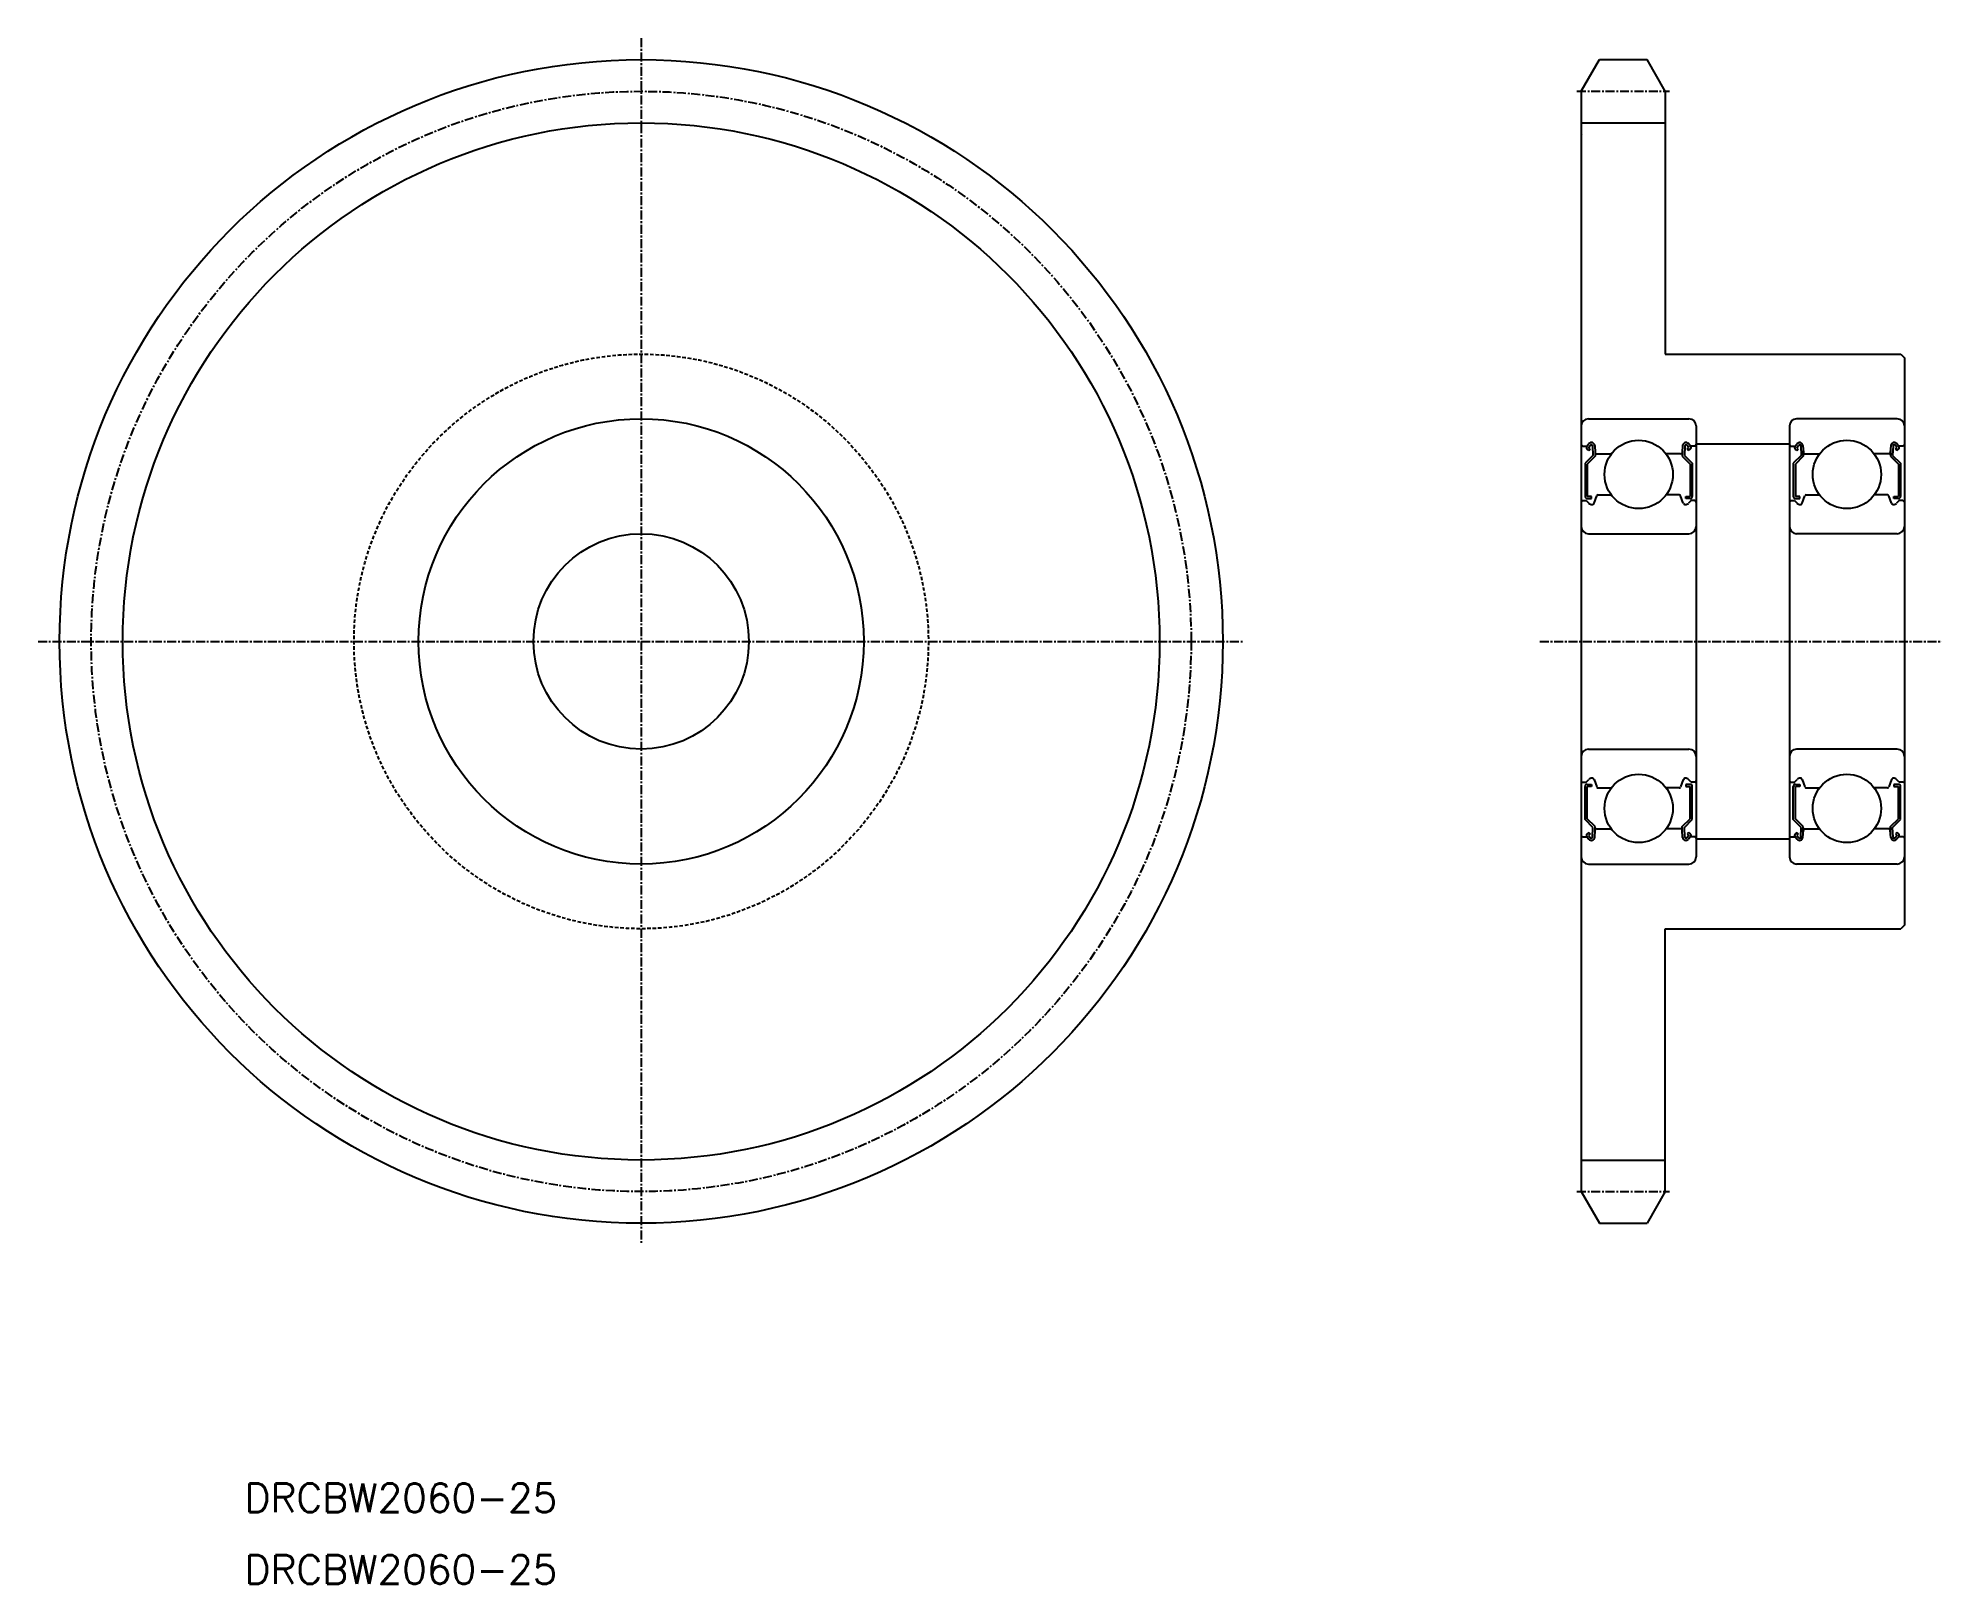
# Model space of a CAD drawing. Extents: x 0 to 265, y 0 to 215.
import ezdxf

# ---------------------------------------------------------------- set-up
doc = ezdxf.new("R2010")
doc.units = 0
doc.linetypes.add('CENTER', pattern=[2, 1.25, -0.25, 0.25, -0.25])
doc.linetypes.add('DASHED', pattern=[0.75, 0.5, -0.25])
doc.layers.get('0').update_dxf_attribs({"linetype": 'CONTINUOUS'})
doc.layers.add('CENTER', color=1, linetype='CENTER')
doc.styles.get("Standard").update_dxf_attribs({"font": 'txt', "bigfont": 'BIGFONT'})

msp = doc.modelspace()

# ---------------------------------------------------------------- linework, layer by layer
at = {"color": 7, "linetype": 'CONTINUOUS'}
for p, q in [((214.93, 207.82), (217.47, 212.22)), ((217.47, 212.22), (224.09, 212.22)), ((226.63, 207.82), (224.09, 212.22)), ((214.93, 207.82), (214.93, 54.62)), ((226.63, 207.82), (226.63, 171.22)), ((214.93, 203.42), (226.63, 203.42)), ((226.63, 171.22), (259.43, 171.22)), ((259.43, 171.22), (259.93, 170.72)), ((259.93, 170.72), (259.93, 91.72)), ((215.93, 162.22), (229.93, 162.22)), ((258.93, 162.22), (244.93, 162.22)), ((214.93, 161.22), (214.93, 101.22)), ((230.93, 161.22), (230.93, 101.22)), ((243.93, 161.22), (243.93, 101.22)), ((259.93, 161.22), (259.93, 101.22)), ((215.13, 158.42), (215.71, 158.42)), ((216.56, 157.13), (215.46, 156.03)), ((215.71, 158.42), (215.99, 158.76)), ((215.97, 157.81), (215.74, 158)), ((216.86, 157), (215.76, 155.9)), ((215.94, 158.23), (216.22, 158.57)), ((216.16, 158.04), (215.94, 158.23)), ((215.97, 157.81), (216.16, 158.04)), ((216.5, 158.47), (216.56, 157.13)), ((216.8, 158.5), (216.89, 157.51)), ((216.86, 157.85), (216.86, 157)), ((217.08, 157.32), (219.11, 157.32)), ((228.77, 157.32), (226.74, 157.32)), ((229.05, 158.5), (228.97, 157.51)), ((229, 157.85), (229, 157)), ((229, 157), (230.1, 155.9)), ((229.35, 158.47), (229.3, 157.13)), ((229.3, 157.13), (230.4, 156.03)), ((229.92, 158.23), (229.63, 158.57)), ((229.69, 158.04), (229.92, 158.23)), ((229.88, 157.81), (229.69, 158.04)), ((230.15, 158.42), (229.86, 158.76)), ((229.88, 157.81), (230.11, 158)), ((230.73, 158.42), (230.15, 158.42)), ((230.93, 158.72), (243.93, 158.72)), ((244.13, 158.42), (244.71, 158.42)), ((245.56, 157.13), (244.46, 156.03)), ((244.71, 158.42), (244.99, 158.76)), ((244.97, 157.81), (244.74, 158)), ((245.86, 157), (244.76, 155.9)), ((244.94, 158.23), (245.22, 158.57)), ((245.16, 158.04), (244.94, 158.23)), ((244.97, 157.81), (245.16, 158.04)), ((245.5, 158.47), (245.56, 157.13)), ((245.8, 158.5), (245.89, 157.51)), ((245.86, 157.85), (245.86, 157)), ((246.08, 157.32), (248.11, 157.32)), ((257.77, 157.32), (255.74, 157.32)), ((258.05, 158.5), (257.97, 157.51)), ((258, 157.85), (258, 157)), ((258, 157), (259.1, 155.9)), ((258.35, 158.47), (258.3, 157.13)), ((258.3, 157.13), (259.4, 156.03)), ((258.92, 158.23), (258.63, 158.57)), ((258.69, 158.04), (258.92, 158.23)), ((258.88, 157.81), (258.69, 158.04)), ((259.15, 158.42), (258.86, 158.76)), ((258.88, 157.81), (259.11, 158)), ((259.73, 158.42), (259.15, 158.42)), ((215.46, 156.03), (215.46, 151.42)), ((215.76, 155.9), (215.76, 151.42)), ((230.1, 155.9), (230.1, 151.42)), ((230.4, 156.03), (230.4, 151.42)), ((244.46, 156.03), (244.46, 151.42)), ((244.76, 155.9), (244.76, 151.42)), ((259.1, 155.9), (259.1, 151.42)), ((259.4, 156.03), (259.4, 151.42)), ((216.38, 151.42), (215.76, 151.42)), ((216.38, 151.12), (216.38, 151.42)), ((216.71, 150.47), (217.08, 151.49)), ((217.27, 151.62), (219.11, 151.62)), ((228.58, 151.62), (226.74, 151.62)), ((229.14, 150.47), (228.77, 151.49)), ((229.48, 151.42), (230.1, 151.42)), ((229.48, 151.12), (229.48, 151.42)), ((245.38, 151.42), (244.76, 151.42)), ((245.38, 151.12), (245.38, 151.42)), ((245.71, 150.47), (246.08, 151.49)), ((246.27, 151.62), (248.11, 151.62)), ((257.58, 151.62), (255.74, 151.62)), ((258.14, 150.47), (257.77, 151.49)), ((258.48, 151.42), (259.1, 151.42)), ((258.48, 151.12), (258.48, 151.42)), ((215.13, 150.82), (215.63, 150.82)), ((215.63, 150.82), (216, 150.45)), ((215.76, 151.12), (216.38, 151.12)), ((230.1, 151.12), (229.48, 151.12)), ((230.23, 150.82), (229.85, 150.45)), ((230.73, 150.82), (230.23, 150.82)), ((244.13, 150.82), (244.63, 150.82)), ((244.63, 150.82), (245, 150.45)), ((244.76, 151.12), (245.38, 151.12)), ((259.1, 151.12), (258.48, 151.12)), ((259.23, 150.82), (258.85, 150.45)), ((259.73, 150.82), (259.23, 150.82)), ((215.93, 146.22), (229.93, 146.22)), ((258.93, 146.22), (244.93, 146.22)), ((215.93, 116.22), (229.93, 116.22)), ((258.93, 116.22), (244.93, 116.22)), ((215.13, 111.62), (215.63, 111.62)), ((215.63, 111.62), (216, 112)), ((216.71, 111.98), (217.08, 110.96)), ((229.14, 111.98), (228.77, 110.96)), ((228.96, 111.47), (228.96, 111.47)), ((229.05, 111.72), (229.05, 111.72)), ((230.23, 111.62), (229.85, 112)), ((230.73, 111.62), (230.23, 111.62)), ((244.13, 111.62), (244.63, 111.62)), ((244.63, 111.62), (245, 112)), ((245.71, 111.98), (246.08, 110.96)), ((245.8, 111.72), (245.8, 111.72)), ((245.89, 111.47), (245.89, 111.47)), ((258.14, 111.98), (257.77, 110.96)), ((259.23, 111.62), (258.85, 112)), ((259.73, 111.62), (259.23, 111.62)), ((215.46, 106.42), (215.46, 111.02)), ((215.76, 111.32), (216.38, 111.32)), ((215.76, 106.54), (215.76, 111.02)), ((216.38, 111.02), (215.76, 111.02)), ((216.38, 111.32), (216.38, 111.02)), ((217.27, 110.82), (219.11, 110.82)), ((228.58, 110.82), (226.74, 110.82)), ((230.1, 111.32), (229.48, 111.32)), ((229.48, 111.32), (229.48, 111.02)), ((229.48, 111.02), (230.1, 111.02)), ((230.1, 106.54), (230.1, 111.02)), ((230.4, 106.42), (230.4, 111.02)), ((244.46, 106.42), (244.46, 111.02)), ((244.76, 111.32), (245.38, 111.32)), ((244.76, 106.54), (244.76, 111.02)), ((245.38, 111.02), (244.76, 111.02)), ((245.38, 111.32), (245.38, 111.02)), ((246.27, 110.82), (248.11, 110.82)), ((257.58, 110.82), (255.74, 110.82)), ((259.1, 111.32), (258.48, 111.32)), ((258.48, 111.32), (258.48, 111.02)), ((258.48, 111.02), (259.1, 111.02)), ((259.1, 106.54), (259.1, 111.02)), ((259.4, 106.42), (259.4, 111.02)), ((216.56, 105.32), (215.46, 106.42)), ((216.86, 105.44), (215.76, 106.54)), ((229, 105.44), (230.1, 106.54)), ((229.3, 105.32), (230.4, 106.42)), ((245.56, 105.32), (244.46, 106.42)), ((245.86, 105.44), (244.76, 106.54)), ((258, 105.44), (259.1, 106.54)), ((258.3, 105.32), (259.4, 106.42)), ((215.13, 104.02), (215.71, 104.02)), ((215.71, 104.02), (215.99, 103.69)), ((215.97, 104.64), (215.74, 104.45)), ((216.16, 104.41), (215.94, 104.22)), ((215.94, 104.22), (216.22, 103.88)), ((215.97, 104.64), (216.16, 104.41)), ((216.5, 103.98), (216.56, 105.32)), ((216.8, 103.94), (216.89, 104.94)), ((216.86, 104.6), (216.86, 105.44)), ((217.08, 105.12), (219.11, 105.12)), ((228.77, 105.12), (226.74, 105.12)), ((229.05, 103.94), (228.97, 104.94)), ((229, 104.6), (229, 105.44)), ((229.35, 103.98), (229.3, 105.32)), ((229.92, 104.22), (229.63, 103.88)), ((229.88, 104.64), (229.69, 104.41)), ((229.69, 104.41), (229.92, 104.22)), ((230.15, 104.02), (229.86, 103.69)), ((229.88, 104.64), (230.11, 104.45)), ((230.73, 104.02), (230.15, 104.02)), ((230.93, 103.72), (243.93, 103.72)), ((244.13, 104.02), (244.71, 104.02)), ((244.71, 104.02), (244.99, 103.69)), ((244.97, 104.64), (244.74, 104.45)), ((245.16, 104.41), (244.94, 104.22)), ((244.94, 104.22), (245.22, 103.88)), ((244.97, 104.64), (245.16, 104.41)), ((245.5, 103.98), (245.56, 105.32)), ((245.8, 103.94), (245.89, 104.94)), ((245.86, 104.6), (245.86, 105.44)), ((246.08, 105.12), (248.11, 105.12)), ((257.77, 105.12), (255.74, 105.12)), ((258.05, 103.94), (257.97, 104.94)), ((258, 104.6), (258, 105.44)), ((258.35, 103.98), (258.3, 105.32)), ((258.92, 104.22), (258.63, 103.88)), ((258.88, 104.64), (258.69, 104.41)), ((258.69, 104.41), (258.92, 104.22)), ((259.15, 104.02), (258.86, 103.69)), ((258.88, 104.64), (259.11, 104.45)), ((259.73, 104.02), (259.15, 104.02)), ((215.93, 100.22), (229.93, 100.22)), ((258.93, 100.22), (244.93, 100.22)), ((226.63, 91.22), (259.43, 91.22)), ((226.63, 54.62), (226.63, 91.22)), ((259.93, 91.72), (259.43, 91.22)), ((214.93, 59.02), (226.63, 59.02)), ((214.93, 54.62), (217.47, 50.22)), ((226.63, 54.62), (224.09, 50.22)), ((217.47, 50.22), (224.09, 50.22))]:
    msp.add_line(p, q, dxfattribs=at)
at = {"color": 3, "linetype": 'CONTINUOUS'}
msp.add_line((214.93, 201.72), (215.07, 201.87), dxfattribs=at)
at = {"color": 7, "linetype": 'CONTINUOUS'}
for centre, radius in [((84, 131.22), 81), ((84, 131.22), 31), ((222.93, 154.47), 4.76), ((251.93, 154.47), 4.76), ((84, 131.22), 15), ((222.93, 107.97), 4.76), ((251.93, 107.97), 4.76)]:
    msp.add_circle(centre, radius, dxfattribs=at)
at = {"color": 3, "linetype": 'CONTINUOUS'}
msp.add_circle((84, 131.22), 72.2, dxfattribs=at)
at = {"color": 3, "linetype": 'DASHED'}
msp.add_circle((84, 131.22), 40, dxfattribs=at)
at = {"color": 7, "linetype": 'CONTINUOUS'}
for centre, radius, start, end in [((215.93, 161.22), 1, 90, 180), ((229.93, 161.22), 1, 0, 90), ((244.93, 161.22), 1, 90, 180), ((258.93, 161.22), 1, 0, 90), ((215.13, 158.62), 0.2, 180, 270), ((215.94, 158.23), 0.3, 139.9073, 229.9975), ((216.34, 158.46), 0.46, 4.9875, 139.9073), ((216.34, 158.46), 0.16, 2.3753, 139.9932), ((217.08, 157.52), 0.2, 184.9875, 270), ((228.77, 157.52), 0.2, 270, 355.0125), ((229.51, 158.46), 0.46, 40.0927, 175.0125), ((229.51, 158.46), 0.16, 40.0068, 177.6247), ((229.92, 158.23), 0.3, 310.0025, 40.0927), ((230.73, 158.62), 0.2, 270, 0), ((244.13, 158.62), 0.2, 180, 270), ((244.94, 158.23), 0.3, 139.9073, 229.9975), ((245.34, 158.46), 0.46, 4.9875, 139.9073), ((245.34, 158.46), 0.16, 2.3753, 139.9932), ((246.08, 157.52), 0.2, 184.9875, 270), ((257.77, 157.52), 0.2, 270, 355.0125), ((258.51, 158.46), 0.46, 40.0927, 175.0125), ((258.51, 158.46), 0.16, 40.0068, 177.6247), ((258.92, 158.23), 0.3, 310.0025, 40.0927), ((259.73, 158.62), 0.2, 270, 0), ((215.76, 151.42), 0.3, 180, 270), ((217.27, 151.42), 0.2, 90, 160.0304), ((228.58, 151.42), 0.2, 19.9696, 90), ((230.1, 151.42), 0.3, 270, 0), ((244.76, 151.42), 0.3, 180, 270), ((246.27, 151.42), 0.2, 90, 160.0304), ((257.58, 151.42), 0.2, 19.9696, 90), ((259.1, 151.42), 0.3, 270, 0), ((215.13, 150.62), 0.2, 90, 180), ((216.42, 150.87), 0.6, 225, 272.805), ((216.43, 150.57), 0.3, 265.5374, 340.0304), ((229.43, 150.57), 0.3, 199.9696, 274.4626), ((229.43, 150.87), 0.6, 267.195, 315), ((230.73, 150.62), 0.2, 0, 90), ((244.13, 150.62), 0.2, 90, 180), ((245.42, 150.87), 0.6, 225, 272.805), ((245.43, 150.57), 0.3, 265.5374, 340.0304), ((258.43, 150.57), 0.3, 199.9696, 274.4626), ((258.43, 150.87), 0.6, 267.195, 315), ((259.73, 150.62), 0.2, 0, 90), ((215.93, 147.22), 1, 180, 270), ((229.93, 147.22), 1, 270, 0), ((244.93, 147.22), 1, 180, 270), ((258.93, 147.22), 1, 270, 0), ((215.93, 115.22), 1, 90, 180), ((229.93, 115.22), 1, 0, 90), ((244.93, 115.22), 1, 90, 180), ((258.93, 115.22), 1, 0, 90), ((215.13, 111.82), 0.2, 180, 270), ((216.42, 111.57), 0.6, 87.195, 135), ((216.43, 111.87), 0.3, 19.9696, 94.4626), ((229.43, 111.87), 0.3, 85.5374, 160.0304), ((229.43, 111.57), 0.6, 45, 92.805), ((230.73, 111.82), 0.2, 270, 0), ((244.13, 111.82), 0.2, 180, 270), ((245.42, 111.57), 0.6, 87.195, 135), ((245.43, 111.87), 0.3, 19.9696, 94.4626), ((258.43, 111.87), 0.3, 85.5374, 160.0304), ((258.43, 111.57), 0.6, 45, 92.805), ((259.73, 111.82), 0.2, 270, 0), ((215.76, 111.02), 0.3, 90, 180), ((217.27, 111.02), 0.2, 199.9696, 270), ((228.58, 111.02), 0.2, 270, 340.0304), ((230.1, 111.02), 0.3, 0, 90), ((244.76, 111.02), 0.3, 90, 180), ((246.27, 111.02), 0.2, 199.9696, 270), ((257.58, 111.02), 0.2, 270, 340.0304), ((259.1, 111.02), 0.3, 0, 90), ((215.13, 103.82), 0.2, 90, 180), ((215.94, 104.22), 0.3, 130.0025, 220.0927), ((216.34, 103.98), 0.46, 220.0927, 355.0125), ((216.34, 103.98), 0.16, 220.0068, 357.6247), ((217.08, 104.92), 0.2, 90, 175.0125), ((228.77, 104.92), 0.2, 4.9875, 90), ((229.51, 103.98), 0.46, 184.9875, 319.9073), ((229.51, 103.98), 0.16, 182.3753, 319.9932), ((229.92, 104.22), 0.3, 319.9073, 49.9975), ((230.73, 103.82), 0.2, 0, 90), ((244.13, 103.82), 0.2, 90, 180), ((244.94, 104.22), 0.3, 130.0025, 220.0927), ((245.34, 103.98), 0.46, 220.0927, 355.0125), ((245.34, 103.98), 0.16, 220.0068, 357.6247), ((246.08, 104.92), 0.2, 90, 175.0125), ((257.77, 104.92), 0.2, 4.9875, 90), ((258.51, 103.98), 0.46, 184.9875, 319.9073), ((258.51, 103.98), 0.16, 182.3753, 319.9932), ((258.92, 104.22), 0.3, 319.9073, 49.9975), ((259.73, 103.82), 0.2, 0, 90), ((215.93, 101.22), 1, 180, 270), ((229.93, 101.22), 1, 270, 0), ((244.93, 101.22), 1, 180, 270), ((258.93, 101.22), 1, 270, 0)]:
    msp.add_arc(centre, radius, start, end, dxfattribs=at)
at = {"layer": 'CENTER', "color": 1, "linetype": 'CENTER'}
for p, q in [((84, 215.22), (84, 47.22)), ((214.33, 207.82), (227.23, 207.82)), ((0, 131.22), (168, 131.22)), ((209.16, 131.22), (265.16, 131.22)), ((214.33, 54.62), (227.23, 54.62))]:
    msp.add_line(p, q, dxfattribs=at)
msp.add_circle((84, 131.22), 76.6, dxfattribs=at)

# ---------------------------------------------------------------- texts
at = {"color": 7, "linetype": 'CONTINUOUS'}
for p in [(28.78, 10), (28.78, 0)]:
    msp.add_text('DRCBW2060-25', height=4, dxfattribs=at).set_placement(p)

doc.saveas('drawing.dxf')
